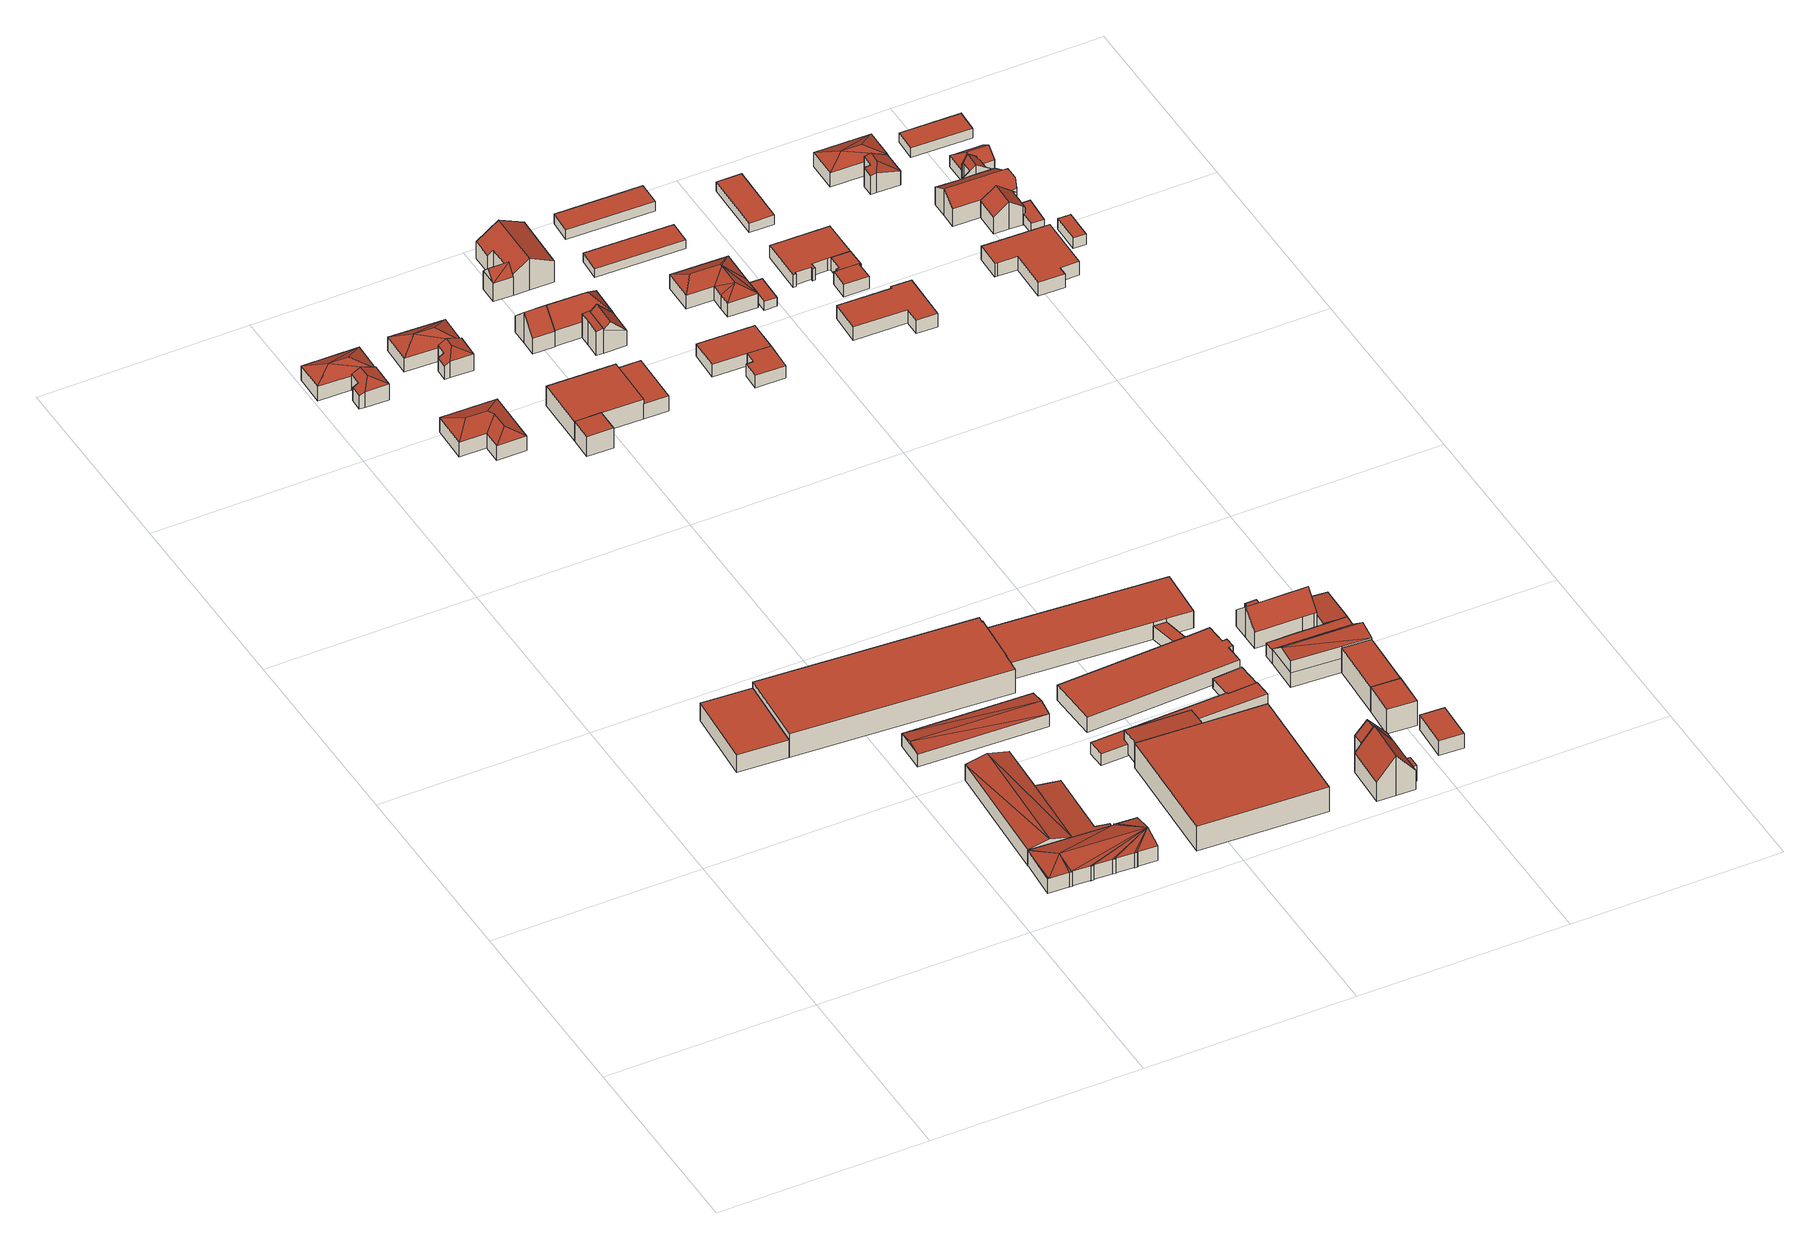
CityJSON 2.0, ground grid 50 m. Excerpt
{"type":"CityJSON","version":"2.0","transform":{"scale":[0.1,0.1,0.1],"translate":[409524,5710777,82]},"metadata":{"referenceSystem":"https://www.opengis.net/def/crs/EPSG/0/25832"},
"CityObjects":{
"building1":{"type":"Building","attributes":{"Gemeindeschluessel":"05978036","Geometrietyp2DReferenz":"3000","function":"31001_2000","roofType":"1000","measuredHeight":4.69},"geometry":[{"type":"MultiSurface","lod":"2","boundaries":[[[0,1,2,3]],[[1,4,5,2]],[[4,6,7,5]],[[6,0,3,7]],[[6,4,1,0]],[[3,2,5,7]]],"semantics":{"surfaces":[{"type":"WallSurface"},{"type":"RoofSurface"},{"type":"GroundSurface"}],"values":[0,0,0,0,1,2]}}]},
"building2":{"type":"Building","attributes":{"Gemeindeschluessel":"05978036","Geometrietyp2DReferenz":"3000","function":"31001_2000","roofType":"5000","measuredHeight":5.09},"geometry":[{"type":"MultiSurface","lod":"2","boundaries":[[[8,9,10,11]],[[9,12,13,10]],[[12,14,15,13]],[[14,16,17,15]],[[16,18,19,17]],[[18,20,21,19]],[[20,22,23,21]],[[22,24,25,23]],[[24,26,27,25]],[[26,28,29,27]],[[28,30,31,29]],[[30,32,33,31]],[[32,34,35,33]],[[34,36,37,35]],[[36,38,39,37]],[[38,40,41,39]],[[40,42,43,41]],[[42,44,45,43]],[[44,46,47,45]],[[46,48,49,47]],[[48,50,51,49]],[[50,52,53,51]],[[52,54,55,53]],[[54,56,57,55]],[[56,8,11,57]],[[56,58,59]],[[56,60,58]],[[60,56,54]],[[58,60,52]],[[61,22,20]],[[22,28,24]],[[61,28,22]],[[61,30,28]],[[30,36,32]],[[61,36,30]],[[61,38,36]],[[38,44,40]],[[61,44,38]],[[61,46,44]],[[58,46,61]],[[58,48,46]],[[52,48,58]],[[48,52,50]],[[24,28,26]],[[32,36,34]],[[40,44,42]],[[14,12,16]],[[16,61,18]],[[12,61,16]],[[9,61,12]],[[9,58,61]],[[58,9,8,59]],[[56,59,8]],[[52,60,54]],[[18,61,20]],[[11,10,13,15,17,19,21,23,25,27,29,31,33,35,37,39,41,43,45,47,49,51,53,55,57]]],"semantics":{"surfaces":[{"type":"WallSurface"},{"type":"RoofSurface"},{"type":"GroundSurface"}],"values":[0,0,0,0,0,0,0,0,0,0,0,0,0,0,0,0,0,0,0,0,0,0,0,0,0,1,1,1,1,1,1,1,1,1,1,1,1,1,1,1,1,1,1,1,1,1,1,1,1,1,1,1,0,0,0,2]}}]},
"building3":{"type":"Building","attributes":{"Gemeindeschluessel":"05978036","Geometrietyp2DReferenz":"3000","function":"31001_1000"},"children":["building3-1","building3-2"]},
"building3-1":{"type":"BuildingPart","attributes":{"roofType":"5000","measuredHeight":5.54},"parents":["building3"],"geometry":[{"type":"MultiSurface","lod":"2","boundaries":[[[62,63,64,65,66]],[[67,68,69,70,71]],[[68,72,73,69]],[[72,74,75,73]],[[74,76,77,75]],[[76,62,66,77]],[[72,68,78]],[[68,67,79,78]],[[79,63,62,76,74,72,78]],[[66,65,80,70,69,73,75,77]],[[81,64,63,79]],[[80,65,64,81]],[[67,71,81,79]],[[80,81,71,70]]],"semantics":{"surfaces":[{"type":"WallSurface"},{"type":"RoofSurface"},{"type":"GroundSurface"},{"type":"ClosureSurface"}],"values":[0,0,0,0,0,0,1,1,1,2,0,3,0,3]}}]},
"building3-2":{"type":"BuildingPart","attributes":{"roofType":"3200","measuredHeight":6.25},"parents":["building3"],"geometry":[{"type":"MultiSurface","lod":"2","boundaries":[[[82,83,84,85]],[[83,86,87,84]],[[86,71,70,87]],[[83,82,88]],[[71,86,89]],[[88,71,89]],[[71,88,82,64,81]],[[86,88,89]],[[88,86,83]],[[70,80,65,85,84,87]],[[85,65,64,82]],[[65,80,81,64]],[[80,70,71,81]]],"semantics":{"surfaces":[{"type":"WallSurface"},{"type":"RoofSurface"},{"type":"GroundSurface"},{"type":"ClosureSurface"}],"values":[0,0,0,1,1,1,1,1,1,2,0,3,3]}}]},
"building4":{"type":"Building","attributes":{"Gemeindeschluessel":"05978036","Geometrietyp2DReferenz":"3000","function":"31001_2000"},"children":["building4-1","building4-2"]},
"building4-1":{"type":"BuildingPart","attributes":{"roofType":"2100","measuredHeight":4.05},"parents":["building4"],"geometry":[{"type":"MultiSurface","lod":"2","boundaries":[[[90,91,92,93]],[[91,94,95,92]],[[94,96,97,95]],[[96,98,99,97]],[[98,100,101,99]],[[100,102,103,101]],[[104,90,93,105]],[[104,102,100,98,96,94,91,90]],[[93,92,95,97,99,101,103,105]],[[105,103,102,104]]],"semantics":{"surfaces":[{"type":"WallSurface"},{"type":"RoofSurface"},{"type":"GroundSurface"},{"type":"ClosureSurface"}],"values":[0,0,0,0,0,0,0,1,2,3]}}]},
"building4-2":{"type":"BuildingPart","attributes":{"roofType":"3100","measuredHeight":5.28},"parents":["building4"],"geometry":[{"type":"MultiSurface","lod":"2","boundaries":[[[106,107,108,109]],[[107,104,105,108]],[[110,111,103,102]],[[110,106,109,111]],[[106,112,113]],[[112,106,110]],[[113,102,104,107]],[[102,113,112]],[[102,112,110]],[[106,113,107]],[[109,108,105,103,111]],[[102,103,105,104]]],"semantics":{"surfaces":[{"type":"WallSurface"},{"type":"RoofSurface"},{"type":"GroundSurface"},{"type":"ClosureSurface"}],"values":[0,0,0,0,1,1,1,1,0,0,2,3]}}]},
"building5":{"type":"Building","attributes":{"Gemeindeschluessel":"05978036","Geometrietyp2DReferenz":"3000","function":"31001_2000","roofType":"1000","measuredHeight":6.33},"geometry":[{"type":"MultiSurface","lod":"2","boundaries":[[[114,115,5,7]],[[115,116,117,5]],[[116,118,119,117]],[[118,120,121,119]],[[120,122,123,121]],[[122,124,125,123]],[[124,126,127,125]],[[126,114,7,127]],[[126,124,122,120,118,116,115,114]],[[7,5,117,119,121,123,125,127]]],"semantics":{"surfaces":[{"type":"WallSurface"},{"type":"RoofSurface"},{"type":"GroundSurface"}],"values":[0,0,0,0,0,0,0,0,1,2]}}]},
"building6":{"type":"Building","attributes":{"Gemeindeschluessel":"05978036","Geometrietyp2DReferenz":"3000","function":"31001_1000","roofType":"5000","measuredHeight":5.66},"geometry":[{"type":"MultiSurface","lod":"2","boundaries":[[[128,129,130,131]],[[129,132,133,130]],[[132,134,135,133]],[[134,136,137,135]],[[136,138,139,137]],[[138,128,131,139]],[[140,138,136]],[[141,142,140,136,134]],[[143,141,134,132]],[[143,132,129]],[[142,141,143,129,128]],[[140,142,128,138]],[[131,130,133,135,137,139]]],"semantics":{"surfaces":[{"type":"WallSurface"},{"type":"RoofSurface"},{"type":"GroundSurface"}],"values":[0,0,0,0,0,0,1,1,1,1,1,1,2]}}]},
"building7":{"type":"Building","attributes":{"Gemeindeschluessel":"05978036","Geometrietyp2DReferenz":"3000","function":"31001_2000","roofType":"3100","measuredHeight":3.92},"geometry":[{"type":"MultiSurface","lod":"2","boundaries":[[[144,145,146,147]],[[145,148,149,146]],[[148,150,151,149]],[[150,144,147,151]],[[148,145,152]],[[144,150,153]],[[152,144,153]],[[144,152,145]],[[148,153,150]],[[153,148,152]],[[147,146,149,151]]],"semantics":{"surfaces":[{"type":"WallSurface"},{"type":"RoofSurface"},{"type":"GroundSurface"}],"values":[0,0,0,0,0,0,1,1,1,1,2]}}]},
"building8":{"type":"Building","attributes":{"Gemeindeschluessel":"05978036","Geometrietyp2DReferenz":"3000","function":"31001_1000"},"children":["building8-1","building8-2"]},
"building8-1":{"type":"BuildingPart","attributes":{"roofType":"5000","measuredHeight":5.48},"parents":["building8"],"geometry":[{"type":"MultiSurface","lod":"2","boundaries":[[[154,155,156,157,158]],[[159,160,161,162,163]],[[160,164,165,161]],[[164,166,167,165]],[[166,168,169,167]],[[168,154,158,169]],[[164,160,170]],[[160,159,171,170]],[[171,155,154,168,166,164,170]],[[158,157,172,162,161,165,167,169]],[[173,156,155,171]],[[172,157,156,173]],[[159,163,173,171]],[[172,173,163,162]]],"semantics":{"surfaces":[{"type":"WallSurface"},{"type":"RoofSurface"},{"type":"GroundSurface"},{"type":"ClosureSurface"}],"values":[0,0,0,0,0,0,1,1,1,2,0,3,0,3]}}]},
"building8-2":{"type":"BuildingPart","attributes":{"roofType":"3200","measuredHeight":5.93},"parents":["building8"],"geometry":[{"type":"MultiSurface","lod":"2","boundaries":[[[156,174,175,157]],[[174,176,177,175]],[[176,178,179,177]],[[178,163,162,179]],[[176,174,180]],[[163,178,181]],[[180,163,181]],[[163,180,174,156,173]],[[178,180,181]],[[180,178,176]],[[157,175,177,179,162,172]],[[157,172,173,156]],[[172,162,163,173]]],"semantics":{"surfaces":[{"type":"WallSurface"},{"type":"RoofSurface"},{"type":"GroundSurface"},{"type":"ClosureSurface"}],"values":[0,0,0,0,1,1,1,1,1,1,2,3,3]}}]},
"building9":{"type":"Building","attributes":{"Gemeindeschluessel":"05978036","Geometrietyp2DReferenz":"3000","function":"31001_1000"},"children":["building9-1","building9-2","building9-3"]},
"building9-1":{"type":"BuildingPart","attributes":{"roofType":"1000","measuredHeight":5.24},"parents":["building9"],"geometry":[{"type":"MultiSurface","lod":"2","boundaries":[[[182,183,184,185]],[[183,186,187,188,184]],[[189,182,185,190,191]],[[189,186,183,182]],[[185,184,188,190]],[[191,187,186,189]],[[191,190,188,187]]],"semantics":{"surfaces":[{"type":"WallSurface"},{"type":"RoofSurface"},{"type":"GroundSurface"},{"type":"ClosureSurface"}],"values":[0,0,0,1,2,0,3]}}]},
"building9-2":{"type":"BuildingPart","attributes":{"roofType":"1000","measuredHeight":4.02},"parents":["building9"],"geometry":[{"type":"MultiSurface","lod":"2","boundaries":[[[192,193,194,195]],[[196,197,198,199]],[[197,192,195,198]],[[197,196,193,192]],[[195,194,199,198]],[[199,194,193,196]]],"semantics":{"surfaces":[{"type":"WallSurface"},{"type":"RoofSurface"},{"type":"GroundSurface"},{"type":"ClosureSurface"}],"values":[0,0,0,1,2,3]}}]},
"building9-3":{"type":"BuildingPart","attributes":{"roofType":"1000","measuredHeight":5.2},"parents":["building9"],"geometry":[{"type":"MultiSurface","lod":"2","boundaries":[[[187,200,201,188]],[[200,202,196,199,201]],[[203,191,190,194,193]],[[191,203,202,200,187]],[[188,201,199,194,190]],[[193,196,202,203]],[[193,194,199,196]],[[188,190,191,187]]],"semantics":{"surfaces":[{"type":"WallSurface"},{"type":"RoofSurface"},{"type":"GroundSurface"},{"type":"ClosureSurface"}],"values":[0,0,0,1,2,0,3,3]}}]},
"building10":{"type":"Building","attributes":{"Gemeindeschluessel":"05978036","Geometrietyp2DReferenz":"3000","function":"51009_1610","roofType":"2100","measuredHeight":5.67},"geometry":[{"type":"MultiSurface","lod":"2","boundaries":[[[204,205,206,207]],[[205,208,209,206]],[[208,210,211,209]],[[210,204,207,211]],[[210,208,205,204]],[[207,206,209,211]]],"semantics":{"surfaces":[{"type":"WallSurface"},{"type":"RoofSurface"},{"type":"GroundSurface"}],"values":[0,0,0,0,1,2]}}]},
"building11":{"type":"Building","attributes":{"Gemeindeschluessel":"05978036","Geometrietyp2DReferenz":"3000","function":"31001_2000","roofType":"1000","measuredHeight":6.57},"geometry":[{"type":"MultiSurface","lod":"2","boundaries":[[[212,213,214,215]],[[213,216,217,214]],[[216,218,219,217]],[[218,220,221,219]],[[220,222,223,221]],[[222,212,215,223]],[[222,220,218,216,213,212]],[[215,214,217,219,221,223]]],"semantics":{"surfaces":[{"type":"WallSurface"},{"type":"RoofSurface"},{"type":"GroundSurface"}],"values":[0,0,0,0,0,0,1,2]}}]},
"building12":{"type":"Building","attributes":{"Gemeindeschluessel":"05978036","Geometrietyp2DReferenz":"3000","function":"31001_1000","roofType":"3100","measuredHeight":8.25},"geometry":[{"type":"MultiSurface","lod":"2","boundaries":[[[224,225,226,227]],[[225,228,229,226]],[[228,230,231,229]],[[230,232,233,231]],[[232,234,235,233]],[[234,236,237,235]],[[236,238,239,237]],[[238,224,227,239]],[[234,232,230,228,225]],[[225,224,238,236,234]],[[227,226,229,231,233,235,237,239]]],"semantics":{"surfaces":[{"type":"WallSurface"},{"type":"RoofSurface"},{"type":"GroundSurface"}],"values":[0,0,0,0,0,0,0,0,1,1,2]}}]},
"building13":{"type":"Building","attributes":{"Gemeindeschluessel":"05978036","Geometrietyp2DReferenz":"3000","function":"31001_2000","roofType":"1000","measuredHeight":3.05},"geometry":[{"type":"MultiSurface","lod":"2","boundaries":[[[240,241,242,243]],[[241,244,245,242]],[[244,246,247,245]],[[246,248,249,247]],[[248,250,251,249]],[[250,240,243,251]],[[250,248,246,244,241,240]],[[243,242,245,247,249,251]]],"semantics":{"surfaces":[{"type":"WallSurface"},{"type":"RoofSurface"},{"type":"GroundSurface"}],"values":[0,0,0,0,0,0,1,2]}}]},
"building14":{"type":"Building","attributes":{"Gemeindeschluessel":"05978036","Geometrietyp2DReferenz":"3000","function":"31001_2000","roofType":"1000","measuredHeight":3.98},"geometry":[{"type":"MultiSurface","lod":"2","boundaries":[[[252,253,254,255]],[[253,256,257,254]],[[256,258,259,257]],[[258,260,261,259]],[[260,262,263,261]],[[262,264,265,263]],[[264,266,267,265]],[[266,268,269,267]],[[268,270,271,269]],[[270,252,255,271]],[[270,268,266,264,262,260,258,256,253,252]],[[255,254,257,259,261,263,265,267,269,271]]],"semantics":{"surfaces":[{"type":"WallSurface"},{"type":"RoofSurface"},{"type":"GroundSurface"}],"values":[0,0,0,0,0,0,0,0,0,0,1,2]}}]},
"building15":{"type":"Building","attributes":{"Gemeindeschluessel":"05978036","Geometrietyp2DReferenz":"3000","function":"31001_1000"},"children":["building15-1","building15-2","building15-3"]},
"building15-1":{"type":"BuildingPart","attributes":{"roofType":"2100","measuredHeight":6.62},"parents":["building15"],"geometry":[{"type":"MultiSurface","lod":"2","boundaries":[[[272,273,274,275,276]],[[273,277,278,274]],[[277,279,280,281,278]],[[279,277,273,272,282]],[[283,275,274,278,281]],[[276,284,282,272]],[[276,275,283,285,284]],[[285,280,279,282,284]],[[283,281,280,285]]],"semantics":{"surfaces":[{"type":"WallSurface"},{"type":"RoofSurface"},{"type":"GroundSurface"},{"type":"ClosureSurface"}],"values":[0,0,0,1,2,0,3,0,3]}}]},
"building15-2":{"type":"BuildingPart","attributes":{"roofType":"5000","measuredHeight":8.08},"parents":["building15"],"geometry":[{"type":"MultiSurface","lod":"2","boundaries":[[[286,287,288,289]],[[287,290,291,292,288]],[[280,293,294,281]],[[293,286,289,294]],[[295,290,287]],[[225,295,287,286]],[[295,225,293,280,285,296,290]],[[293,225,286]],[[289,288,292,283,281,294]],[[296,291,290]],[[281,283,285,280]],[[283,292,291,296,285]]],"semantics":{"surfaces":[{"type":"WallSurface"},{"type":"RoofSurface"},{"type":"GroundSurface"},{"type":"ClosureSurface"}],"values":[0,0,0,0,1,1,1,0,2,0,3,3]}}]},
"building15-3":{"type":"BuildingPart","attributes":{"roofType":"3100","measuredHeight":7.76},"parents":["building15"],"geometry":[{"type":"MultiSurface","lod":"2","boundaries":[[[291,297,298,292]],[[297,276,275,298]],[[291,296,284,299]],[[276,297,300]],[[284,276,300,299]],[[297,291,299,300]],[[275,283,292,298]],[[283,275,276,284,285]],[[296,285,284]],[[283,285,296,291,292]]],"semantics":{"surfaces":[{"type":"WallSurface"},{"type":"RoofSurface"},{"type":"GroundSurface"},{"type":"ClosureSurface"}],"values":[0,0,0,0,1,1,2,3,0,3]}}]},
"building16":{"type":"Building","attributes":{"Gemeindeschluessel":"05978036","Geometrietyp2DReferenz":"3000","function":"31001_2000"},"children":["building16-1","building16-2"]},
"building16-1":{"type":"BuildingPart","attributes":{"roofType":"1000","measuredHeight":3.54},"parents":["building16"],"geometry":[{"type":"MultiSurface","lod":"2","boundaries":[[[301,302,303,304]],[[305,306,307,308]],[[306,301,304,307]],[[306,305,302,301]],[[304,303,308,307]],[[308,303,302,305]]],"semantics":{"surfaces":[{"type":"WallSurface"},{"type":"RoofSurface"},{"type":"GroundSurface"},{"type":"ClosureSurface"}],"values":[0,0,0,1,2,3]}}]},
"building16-2":{"type":"BuildingPart","attributes":{"roofType":"1000","measuredHeight":4.59},"parents":["building16"],"geometry":[{"type":"MultiSurface","lod":"2","boundaries":[[[309,310,311,312]],[[310,313,314,311]],[[313,315,316,314]],[[315,317,305,308,316]],[[318,309,312,303,302]],[[318,317,315,313,310,309]],[[312,311,314,316,308,303]],[[302,305,317,318]],[[302,303,308,305]]],"semantics":{"surfaces":[{"type":"WallSurface"},{"type":"RoofSurface"},{"type":"GroundSurface"},{"type":"ClosureSurface"}],"values":[0,0,0,0,0,1,2,0,3]}}]},
"building17":{"type":"Building","attributes":{"Gemeindeschluessel":"05978036","Geometrietyp2DReferenz":"3000","function":"31001_1000"},"children":["building17-1","building17-2"]},
"building17-1":{"type":"BuildingPart","attributes":{"roofType":"3100","measuredHeight":7.31},"parents":["building17"],"geometry":[{"type":"MultiSurface","lod":"2","boundaries":[[[319,320,321,322]],[[320,323,324,321]],[[323,325,326,324]],[[323,320,327]],[[320,328,327]],[[328,320,319,329]],[[325,327,328,330]],[[327,325,323]],[[322,321,324,326]],[[322,326,325,319]],[[330,328,329]],[[325,330,329,319]]],"semantics":{"surfaces":[{"type":"WallSurface"},{"type":"RoofSurface"},{"type":"GroundSurface"},{"type":"ClosureSurface"}],"values":[0,0,0,0,1,1,1,1,2,3,0,3]}}]},
"building17-2":{"type":"BuildingPart","attributes":{"roofType":"3100","measuredHeight":8.35},"parents":["building17"],"geometry":[{"type":"MultiSurface","lod":"2","boundaries":[[[331,332,333,334]],[[332,335,336,333]],[[335,337,338,336]],[[337,339,340,338]],[[339,341,342,340]],[[341,343,344,342]],[[343,345,319,322,344]],[[346,331,334,326,325]],[[343,341,339,337]],[[337,335,332,331,346,330,329,345,343]],[[334,333,336,338,340,342,344,322,326]],[[346,325,330]],[[329,319,345]],[[325,326,322,319]],[[325,319,329,330]]],"semantics":{"surfaces":[{"type":"WallSurface"},{"type":"RoofSurface"},{"type":"GroundSurface"},{"type":"ClosureSurface"}],"values":[0,0,0,0,0,0,0,0,1,1,2,0,0,3,3]}}]},
"building18":{"type":"Building","attributes":{"Gemeindeschluessel":"05978036","Geometrietyp2DReferenz":"3000","function":"31001_2000","roofType":"1000","measuredHeight":2.58},"geometry":[{"type":"MultiSurface","lod":"2","boundaries":[[[347,348,349,350]],[[348,351,352,349]],[[351,353,354,352]],[[353,355,356,354]],[[355,347,350,356]],[[355,353,351,348,347]],[[350,349,352,354,356]]],"semantics":{"surfaces":[{"type":"WallSurface"},{"type":"RoofSurface"},{"type":"GroundSurface"}],"values":[0,0,0,0,0,1,2]}}]},
"building19":{"type":"Building","attributes":{"Gemeindeschluessel":"05978036","Geometrietyp2DReferenz":"3000","function":"31001_1100"},"children":["building19-1","building19-2"]},
"building19-1":{"type":"BuildingPart","attributes":{"roofType":"3100","measuredHeight":10.6},"parents":["building19"],"geometry":[{"type":"MultiSurface","lod":"2","boundaries":[[[357,358,359]],[[357,360,361,358]],[[360,362,363,361]],[[362,364,365,363]],[[364,366,367,365]],[[366,368,369,367]],[[368,370,371,369]],[[370,372,373,371]],[[372,374,375,373]],[[374,376,375]],[[370,368,366,364,362]],[[362,360,357,374,372,370]],[[358,361,363,365,367,369,371,373,375]],[[357,359,376,374]],[[359,358,375,376]]],"semantics":{"surfaces":[{"type":"WallSurface"},{"type":"RoofSurface"},{"type":"GroundSurface"},{"type":"ClosureSurface"}],"values":[0,0,0,0,0,0,0,0,0,0,1,1,2,0,3]}}]},
"building19-2":{"type":"BuildingPart","attributes":{"roofType":"1000","measuredHeight":4.17},"parents":["building19"],"geometry":[{"type":"MultiSurface","lod":"2","boundaries":[[[376,377,378,375]],[[377,379,380,378]],[[379,359,358,380]],[[379,377,376,359]],[[375,378,380,358]],[[375,358,359,376]]],"semantics":{"surfaces":[{"type":"WallSurface"},{"type":"RoofSurface"},{"type":"GroundSurface"},{"type":"ClosureSurface"}],"values":[0,0,0,1,2,3]}}]},
"building20":{"type":"Building","attributes":{"Gemeindeschluessel":"05978036","Geometrietyp2DReferenz":"3000","function":"31001_1000"},"children":["building20-1","building20-2"]},
"building20-1":{"type":"BuildingPart","attributes":{"roofType":"1000","measuredHeight":3.22},"parents":["building20"],"geometry":[{"type":"MultiSurface","lod":"2","boundaries":[[[381,382,383,384]],[[382,385,386,383]],[[385,387,388,386]],[[387,389,390,388]],[[391,381,384,392]],[[391,389,387,385,382,381]],[[384,383,386,388,390,392]],[[392,390,389,391]]],"semantics":{"surfaces":[{"type":"WallSurface"},{"type":"RoofSurface"},{"type":"GroundSurface"},{"type":"ClosureSurface"}],"values":[0,0,0,0,0,1,2,3]}}]},
"building20-2":{"type":"BuildingPart","attributes":{"roofType":"1000","measuredHeight":3.24},"parents":["building20"],"geometry":[{"type":"MultiSurface","lod":"2","boundaries":[[[393,391,392,394]],[[395,396,390,389]],[[395,397,398,396]],[[397,393,394,398]],[[397,395,389,391,393]],[[394,392,390,396,398]],[[389,390,392,391]]],"semantics":{"surfaces":[{"type":"WallSurface"},{"type":"RoofSurface"},{"type":"GroundSurface"},{"type":"ClosureSurface"}],"values":[0,0,0,0,1,2,3]}}]},
"building21":{"type":"Building","attributes":{"Gemeindeschluessel":"05978036","Geometrietyp2DReferenz":"3000","function":"31001_1100","roofType":"3100","measuredHeight":10.49},"geometry":[{"type":"MultiSurface","lod":"2","boundaries":[[[399,400,401,402]],[[400,403,404,401]],[[403,372,405,404]],[[372,399,402,405]],[[403,400,406]],[[399,372,407]],[[400,399,407,406]],[[372,403,406,407]],[[402,401,404,405]]],"semantics":{"surfaces":[{"type":"WallSurface"},{"type":"RoofSurface"},{"type":"GroundSurface"}],"values":[0,0,0,0,0,0,1,1,2]}}]},
"building22":{"type":"Building","attributes":{"Gemeindeschluessel":"05978036","Geometrietyp2DReferenz":"3000","function":"31001_2460","roofType":"1000","measuredHeight":2.37},"geometry":[{"type":"MultiSurface","lod":"2","boundaries":[[[408,409,410,411]],[[409,412,413,410]],[[412,414,415,413]],[[414,408,411,415]],[[414,412,409,408]],[[411,410,413,415]]],"semantics":{"surfaces":[{"type":"WallSurface"},{"type":"RoofSurface"},{"type":"GroundSurface"}],"values":[0,0,0,0,1,2]}}]},
"building23":{"type":"Building","attributes":{"Gemeindeschluessel":"05978036","Geometrietyp2DReferenz":"3000","function":"31001_1000","roofType":"5000","measuredHeight":5.55},"geometry":[{"type":"MultiSurface","lod":"2","boundaries":[[[416,417,418,419]],[[417,420,421,418]],[[420,422,423,421]],[[422,424,425,423]],[[424,426,427,425]],[[426,428,429,427]],[[428,430,431,429]],[[430,416,419,431]],[[432,430,428]],[[426,433,428]],[[424,433,426]],[[433,424,434]],[[428,433,432]],[[435,434,424,422]],[[435,422,420]],[[433,434,435,420,417]],[[417,432,433]],[[416,432,417]],[[432,416,430]],[[419,418,421,423,425,427,429,431]]],"semantics":{"surfaces":[{"type":"WallSurface"},{"type":"RoofSurface"},{"type":"GroundSurface"}],"values":[0,0,0,0,0,0,0,0,1,1,1,1,1,1,1,1,1,1,1,2]}}]},
"building24":{"type":"Building","attributes":{"Gemeindeschluessel":"05978036","Geometrietyp2DReferenz":"3000","function":"31001_1100","roofType":"1000","measuredHeight":6.59},"geometry":[{"type":"MultiSurface","lod":"2","boundaries":[[[436,437,438,439]],[[437,440,441,438]],[[440,442,443,441]],[[442,436,439,443]],[[442,440,437,436]],[[439,438,441,443]]],"semantics":{"surfaces":[{"type":"WallSurface"},{"type":"RoofSurface"},{"type":"GroundSurface"}],"values":[0,0,0,0,1,2]}}]},
"building25":{"type":"Building","attributes":{"Gemeindeschluessel":"05978036","Geometrietyp2DReferenz":"3000","function":"31001_2460"},"children":["building25-1","building25-2"]},
"building25-1":{"type":"BuildingPart","attributes":{"roofType":"1000","measuredHeight":6.52},"parents":["building25"],"geometry":[{"type":"MultiSurface","lod":"2","boundaries":[[[444,445,438,446,447]],[[445,448,439,438]],[[448,449,450,451,439]],[[449,448,445,444]],[[446,438,439,451]],[[447,446,451,450]],[[447,450,449,444]]],"semantics":{"surfaces":[{"type":"WallSurface"},{"type":"RoofSurface"},{"type":"GroundSurface"},{"type":"ClosureSurface"}],"values":[0,0,0,1,2,3,3]}}]},
"building25-2":{"type":"BuildingPart","attributes":{"roofType":"3100","measuredHeight":7.68},"parents":["building25"],"geometry":[{"type":"MultiSurface","lod":"2","boundaries":[[[452,447,446,453]],[[450,454,455,451]],[[454,456,457,455]],[[456,452,453,457]],[[458,459,452]],[[458,460,459]],[[461,459,460]],[[460,462,463,461]],[[450,449,463,462,454]],[[454,462,460,458,456]],[[452,459,461,444,447]],[[456,458,452]],[[453,446,451,455,457]],[[451,446,447,450]],[[449,444,461,463]],[[447,444,449,450]]],"semantics":{"surfaces":[{"type":"WallSurface"},{"type":"RoofSurface"},{"type":"GroundSurface"},{"type":"ClosureSurface"}],"values":[0,0,0,0,1,1,1,1,0,0,0,0,2,3,0,3]}}]},
"building26":{"type":"Building","attributes":{"Gemeindeschluessel":"05978036","Geometrietyp2DReferenz":"3000","function":"31001_2460","roofType":"1000","measuredHeight":2.62},"geometry":[{"type":"MultiSurface","lod":"2","boundaries":[[[464,465,466,467]],[[465,468,469,466]],[[468,470,471,469]],[[470,464,467,471]],[[470,468,465,464]],[[467,466,469,471]]],"semantics":{"surfaces":[{"type":"WallSurface"},{"type":"RoofSurface"},{"type":"GroundSurface"}],"values":[0,0,0,0,1,2]}}]},
"building27":{"type":"Building","attributes":{"Gemeindeschluessel":"05978036","Geometrietyp2DReferenz":"3000","function":"51009_1610","roofType":"1000","measuredHeight":3.51},"geometry":[{"type":"MultiSurface","lod":"2","boundaries":[[[472,473,474,475]],[[473,476,477,474]],[[476,478,479,477]],[[478,472,475,479]],[[478,476,473,472]],[[475,474,477,479]]],"semantics":{"surfaces":[{"type":"WallSurface"},{"type":"RoofSurface"},{"type":"GroundSurface"}],"values":[0,0,0,0,1,2]}}]},
"building28":{"type":"Building","attributes":{"Gemeindeschluessel":"05978036","Geometrietyp2DReferenz":"3000","function":"31001_2500","roofType":"1000","measuredHeight":3.85},"geometry":[{"type":"MultiSurface","lod":"2","boundaries":[[[480,481,482,483]],[[481,484,485,482]],[[484,486,487,485]],[[486,480,483,487]],[[486,484,481,480]],[[483,482,485,487]]],"semantics":{"surfaces":[{"type":"WallSurface"},{"type":"RoofSurface"},{"type":"GroundSurface"}],"values":[0,0,0,0,1,2]}}]},
"building29":{"type":"Building","attributes":{"Gemeindeschluessel":"05978036","Geometrietyp2DReferenz":"3000","function":"31001_2460","roofType":"1000","measuredHeight":3.42},"geometry":[{"type":"MultiSurface","lod":"2","boundaries":[[[488,489,490,457]],[[489,491,492,490]],[[491,493,494,492]],[[493,495,496,494]],[[495,497,453,496]],[[497,488,457,453]],[[497,495,493,491,489,488]],[[457,490,492,494,496,453]]],"semantics":{"surfaces":[{"type":"WallSurface"},{"type":"RoofSurface"},{"type":"GroundSurface"}],"values":[0,0,0,0,0,0,1,2]}}]},
"building30":{"type":"Building","attributes":{"Gemeindeschluessel":"05978036","Geometrietyp2DReferenz":"3000","function":"31001_2460","roofType":"1000","measuredHeight":2.35},"geometry":[{"type":"MultiSurface","lod":"2","boundaries":[[[498,499,500,501]],[[499,502,503,500]],[[502,504,505,503]],[[504,498,501,505]],[[504,502,499,498]],[[501,500,503,505]]],"semantics":{"surfaces":[{"type":"WallSurface"},{"type":"RoofSurface"},{"type":"GroundSurface"}],"values":[0,0,0,0,1,2]}}]},
"building31":{"type":"Building","attributes":{"Gemeindeschluessel":"05978036","Geometrietyp2DReferenz":"3000","function":"31001_1100"},"children":["building31-1","building31-2"]},
"building31-1":{"type":"BuildingPart","attributes":{"roofType":"3100","measuredHeight":8.21},"parents":["building31"],"geometry":[{"type":"MultiSurface","lod":"2","boundaries":[[[506,507,508,509]],[[507,510,511,508]],[[510,512,513,514,511]],[[515,516,517]],[[515,518,519,516]],[[518,520,521,519]],[[520,522,523,521]],[[522,524,525,523]],[[524,526,527,525]],[[526,528,529,527]],[[528,506,509,529]],[[524,522,520,518,515,530]],[[530,512,510,507,506,528,526,524]],[[509,508,511,514,531,516,519,521,523,525,527,529]],[[532,513,512,530]],[[531,514,513,532]],[[515,517,532,530]],[[531,532,517,516]]],"semantics":{"surfaces":[{"type":"WallSurface"},{"type":"RoofSurface"},{"type":"GroundSurface"},{"type":"ClosureSurface"}],"values":[0,0,0,0,0,0,0,0,0,0,0,1,1,2,0,3,0,3]}}]},
"building31-2":{"type":"BuildingPart","attributes":{"roofType":"2100","measuredHeight":3.6},"parents":["building31"],"geometry":[{"type":"MultiSurface","lod":"2","boundaries":[[[533,534,535,536]],[[534,537,538,535]],[[537,517,516,538]],[[513,539,511,514]],[[539,540,541,511]],[[540,542,543,541]],[[542,544,545,543]],[[544,546,547,545]],[[546,548,549,547]],[[548,533,536,549]],[[548,546,544,542,540,539,513,532,517,537,534,533]],[[536,535,538,516,531,514,511,541,543,545,547,549]],[[514,531,532,513]],[[531,516,517,532]]],"semantics":{"surfaces":[{"type":"WallSurface"},{"type":"RoofSurface"},{"type":"GroundSurface"},{"type":"ClosureSurface"}],"values":[0,0,0,0,0,0,0,0,0,0,1,2,3,3]}}]},
"building32":{"type":"Building","attributes":{"Gemeindeschluessel":"05978036","Geometrietyp2DReferenz":"3000","function":"31001_1000","roofType":"1000","measuredHeight":3.67},"geometry":[{"type":"MultiSurface","lod":"2","boundaries":[[[550,551,552,553]],[[551,554,555,552]],[[554,556,557,555]],[[556,558,559,557]],[[558,560,561,559]],[[560,562,563,561]],[[562,564,565,563]],[[564,550,553,565]],[[564,562,560,558,556,554,551,550]],[[553,552,555,557,559,561,563,565]]],"semantics":{"surfaces":[{"type":"WallSurface"},{"type":"RoofSurface"},{"type":"GroundSurface"}],"values":[0,0,0,0,0,0,0,0,1,2]}}]},
"building33":{"type":"Building","attributes":{"Gemeindeschluessel":"05978036","Geometrietyp2DReferenz":"3000","function":"31001_1000"},"children":["building33-1","building33-2","building33-3"]},
"building33-1":{"type":"BuildingPart","attributes":{"roofType":"1000","measuredHeight":3.32},"parents":["building33"],"geometry":[{"type":"MultiSurface","lod":"2","boundaries":[[[566,567,568,569]],[[567,570,571,568]],[[570,572,573,571]],[[566,569,574,575]],[[575,576,572,570,567,566]],[[569,568,571,573,577,574]],[[576,577,573,572]],[[575,574,577,576]]],"semantics":{"surfaces":[{"type":"WallSurface"},{"type":"RoofSurface"},{"type":"GroundSurface"},{"type":"ClosureSurface"}],"values":[0,0,0,0,1,2,3,3]}}]},
"building33-2":{"type":"BuildingPart","attributes":{"roofType":"1000","measuredHeight":3.25},"parents":["building33"],"geometry":[{"type":"MultiSurface","lod":"2","boundaries":[[[578,579,580,581]],[[579,582,583,580]],[[582,584,585,583]],[[584,586,587,585]],[[586,588,589,587]],[[588,590,591,589]],[[590,592,593,591]],[[592,594,595,593]],[[594,596,597,595]],[[596,598,599,597]],[[598,600,601,599]],[[598,596,594,592,590,588,586,584,582,579,578,600]],[[601,581,580,583,585,587,589,591,593,595,597,599]],[[600,578,581,601]]],"semantics":{"surfaces":[{"type":"WallSurface"},{"type":"RoofSurface"},{"type":"GroundSurface"},{"type":"ClosureSurface"}],"values":[0,0,0,0,0,0,0,0,0,0,0,1,2,3]}}]},
"building33-3":{"type":"BuildingPart","attributes":{"roofType":"1000","measuredHeight":3.25},"parents":["building33"],"geometry":[{"type":"MultiSurface","lod":"2","boundaries":[[[572,602,603,573]],[[602,604,605,603]],[[604,578,581,605]],[[600,606,607,601]],[[606,575,574,607]],[[606,600,578,604,602,572,576,575]],[[574,577,573,603,605,581,601,607]],[[577,574,575,576]],[[573,577,576,572]],[[578,600,601,581]]],"semantics":{"surfaces":[{"type":"WallSurface"},{"type":"RoofSurface"},{"type":"GroundSurface"},{"type":"ClosureSurface"}],"values":[0,0,0,0,0,1,2,3,3,3]}}]},
"building34":{"type":"Building","attributes":{"Gemeindeschluessel":"05978036","Geometrietyp2DReferenz":"3000","function":"31001_2460","roofType":"1000","measuredHeight":2.53},"geometry":[{"type":"MultiSurface","lod":"2","boundaries":[[[608,609,610,611]],[[609,612,613,610]],[[612,614,615,613]],[[614,608,611,615]],[[614,612,609,608]],[[611,610,613,615]]],"semantics":{"surfaces":[{"type":"WallSurface"},{"type":"RoofSurface"},{"type":"GroundSurface"}],"values":[0,0,0,0,1,2]}}]},
"building35":{"type":"Building","attributes":{"Gemeindeschluessel":"05978036","Geometrietyp2DReferenz":"3000","function":"31001_1000"},"children":["building35-1","building35-2"]},
"building35-1":{"type":"BuildingPart","attributes":{"roofType":"5000","measuredHeight":5.59},"parents":["building35"],"geometry":[{"type":"MultiSurface","lod":"2","boundaries":[[[616,617,618,619,620]],[[621,622,623,624]],[[622,625,626,623]],[[625,627,628,626]],[[627,629,630,628]],[[629,616,620,630]],[[625,622,631]],[[622,621,632,633,631]],[[633,617,616,629,627,625,631]],[[620,619,634,624,623,626,628,630]],[[635,618,617,633]],[[634,619,618,635]],[[632,635,633]],[[634,635,632,621,624]]],"semantics":{"surfaces":[{"type":"WallSurface"},{"type":"RoofSurface"},{"type":"GroundSurface"},{"type":"ClosureSurface"}],"values":[0,0,0,0,0,0,1,1,1,2,0,3,0,3]}}]},
"building35-2":{"type":"BuildingPart","attributes":{"roofType":"3200","measuredHeight":5.99},"parents":["building35"],"geometry":[{"type":"MultiSurface","lod":"2","boundaries":[[[618,636,637,619]],[[636,638,639,637]],[[638,640,641,639]],[[640,642,621,624,641]],[[638,636,643]],[[642,640,644]],[[643,642,644]],[[642,643,636,618,635,632]],[[640,643,644]],[[643,640,638]],[[619,637,639,641,624,634]],[[632,621,642]],[[619,634,635,618]],[[634,624,621,632,635]]],"semantics":{"surfaces":[{"type":"WallSurface"},{"type":"RoofSurface"},{"type":"GroundSurface"},{"type":"ClosureSurface"}],"values":[0,0,0,0,1,1,1,1,1,1,2,0,3,3]}}]},
"building36":{"type":"Building","attributes":{"Gemeindeschluessel":"05978036","Geometrietyp2DReferenz":"3000","function":"31001_1000","roofType":"1000","measuredHeight":3.65},"geometry":[{"type":"MultiSurface","lod":"2","boundaries":[[[645,646,647,648]],[[646,649,650,647]],[[649,651,652,650]],[[651,653,654,652]],[[653,655,656,654]],[[655,657,658,656]],[[657,659,660,658]],[[659,661,662,660]],[[661,645,648,662]],[[661,659,657,655,653,651,649,646,645]],[[648,647,650,652,654,656,658,660,662]]],"semantics":{"surfaces":[{"type":"WallSurface"},{"type":"RoofSurface"},{"type":"GroundSurface"}],"values":[0,0,0,0,0,0,0,0,0,1,2]}}]},
"building37":{"type":"Building","attributes":{"Gemeindeschluessel":"05978036","Geometrietyp2DReferenz":"3000","function":"31001_1000"},"children":["building37-1","building37-2","building37-3"]},
"building37-1":{"type":"BuildingPart","attributes":{"roofType":"3100","measuredHeight":7.22},"parents":["building37"],"geometry":[{"type":"MultiSurface","lod":"2","boundaries":[[[663,664,665,666]],[[664,667,668,665]],[[667,669,670,668]],[[669,671,672,670]],[[671,673,674,672]],[[673,675,676,674]],[[677,678,679,680]],[[678,663,666,679]],[[681,682,675,673,671]],[[671,669,667,664,663,678,677,683,681]],[[666,665,668,670,672,674,676,684,680,679]],[[685,682,681]],[[684,676,675,682,685]],[[683,685,681]],[[677,680,684,685,683]]],"semantics":{"surfaces":[{"type":"WallSurface"},{"type":"RoofSurface"},{"type":"GroundSurface"},{"type":"ClosureSurface"}],"values":[0,0,0,0,0,0,0,0,1,1,2,0,3,0,3]}}]},
"building37-2":{"type":"BuildingPart","attributes":{"roofType":"3100","measuredHeight":7.14},"parents":["building37"],"geometry":[{"type":"MultiSurface","lod":"2","boundaries":[[[686,687,688,676,675]],[[687,689,690,688]],[[689,691,692,690]],[[691,693,694,695,692]],[[696,697,698,699,700]],[[697,701,702,698]],[[701,703,702]],[[703,704,705,702]],[[704,706,677,680,705]],[[703,701,697,696,707,708,709,693,691,689]],[[689,687,686,682,685,683,706,704,703]],[[676,688,690,692,695,710,699,698,702,705,680,684]],[[694,693,709]],[[700,707,696]],[[699,710,708,707,700]],[[710,695,694,709,708]],[[686,675,682]],[[683,677,706]],[[682,675,676,684,685]],[[685,684,680,677,683]]],"semantics":{"surfaces":[{"type":"WallSurface"},{"type":"RoofSurface"},{"type":"GroundSurface"},{"type":"ClosureSurface"}],"values":[0,0,0,0,0,0,0,0,0,1,1,2,0,0,3,3,0,0,3,3]}}]},
"building37-3":{"type":"BuildingPart","attributes":{"roofType":"5000","measuredHeight":7.04},"parents":["building37"],"geometry":[{"type":"MultiSurface","lod":"2","boundaries":[[[711,712,713,714]],[[712,715,716,713]],[[715,717,718,716]],[[717,700,699,718]],[[694,719,720,695]],[[719,721,722,720]],[[721,723,724,722]],[[723,725,726,724]],[[725,727,728,726]],[[727,729,730,728]],[[729,731,732,730]],[[731,733,734,732]],[[733,735,736,734]],[[735,737,738,736]],[[737,711,714,738]],[[733,731,729,727,725,723,721,719,694,709,739]],[[739,707,700,717,715,712,711,737,735,733]],[[714,713,716,718,699,710,695,720,722,724,726,728,730,732,734,736,738]],[[708,707,739]],[[710,699,700,707,708]],[[709,708,739]],[[710,708,709,694,695]]],"semantics":{"surfaces":[{"type":"WallSurface"},{"type":"RoofSurface"},{"type":"GroundSurface"},{"type":"ClosureSurface"}],"values":[0,0,0,0,0,0,0,0,0,0,0,0,0,0,0,1,1,2,0,3,0,3]}}]},
"building38":{"type":"Building","attributes":{"Gemeindeschluessel":"05978036","Geometrietyp2DReferenz":"3000","function":"31001_2460","roofType":"1000","measuredHeight":2.77},"geometry":[{"type":"MultiSurface","lod":"2","boundaries":[[[740,741,742,743]],[[741,744,745,742]],[[744,746,747,745]],[[746,748,749,747]],[[748,750,751,749]],[[750,740,743,751]],[[750,748,746,744,741,740]],[[743,742,745,747,749,751]]],"semantics":{"surfaces":[{"type":"WallSurface"},{"type":"RoofSurface"},{"type":"GroundSurface"}],"values":[0,0,0,0,0,0,1,2]}}]},
"building39":{"type":"Building","attributes":{"Gemeindeschluessel":"05978036","Geometrietyp2DReferenz":"3000","function":"31001_2460","roofType":"1000","measuredHeight":2.76},"geometry":[{"type":"MultiSurface","lod":"2","boundaries":[[[752,753,754,755]],[[753,756,757,754]],[[756,758,759,757]],[[758,752,755,759]],[[758,756,753,752]],[[755,754,757,759]]],"semantics":{"surfaces":[{"type":"WallSurface"},{"type":"RoofSurface"},{"type":"GroundSurface"}],"values":[0,0,0,0,1,2]}}]},
"building40":{"type":"Building","attributes":{"Gemeindeschluessel":"05978036","Geometrietyp2DReferenz":"3000","function":"31001_2460","roofType":"5000","measuredHeight":4.94},"geometry":[{"type":"MultiSurface","lod":"2","boundaries":[[[760,761,762,763]],[[761,764,765,762]],[[764,766,767,765]],[[766,768,769,767]],[[768,770,771,769]],[[770,772,773,771]],[[772,774,775,773]],[[774,776,777,775]],[[776,760,763,777]],[[772,770,768,766,778]],[[766,764,778]],[[764,761,760,776,774,772,778]],[[763,762,765,767,769,771,773,775,777]]],"semantics":{"surfaces":[{"type":"WallSurface"},{"type":"RoofSurface"},{"type":"GroundSurface"}],"values":[0,0,0,0,0,0,0,0,0,1,1,1,2]}}]},
"building41":{"type":"Building","attributes":{"Gemeindeschluessel":"05978036","Geometrietyp2DReferenz":"3000","function":"31001_2460","roofType":"1000","measuredHeight":2.43},"geometry":[{"type":"MultiSurface","lod":"2","boundaries":[[[779,780,781,782]],[[780,783,784,781]],[[783,785,786,784]],[[785,779,782,786]],[[785,783,780,779]],[[782,781,784,786]]],"semantics":{"surfaces":[{"type":"WallSurface"},{"type":"RoofSurface"},{"type":"GroundSurface"}],"values":[0,0,0,0,1,2]}}]}
},
"vertices":[
[183,696,96],[196,881,96],[196,881,49],[183,696,49],[314,873,96],[314,873,49],[301,688,96],[301,688,49],
[732,136,92],[768,134,92],[768,134,53],[732,136,53],[768,136,92],[768,136,53],[774,136,92],[774,136,53],[774,135,92],[774,135,53],[822,132,92],[822,132,53],[816,31,92],[816,31,53],[769,33,92],[769,33,53],[769,32,92],[769,32,53],[763,32,92],[763,32,53],[763,33,92],[763,33,53],[719,36,92],[719,36,53],[719,34,92],[719,34,53],[713,35,92],[713,35,53],[713,36,92],[713,36,53],[669,38,92],[669,38,53],[669,37,92],[669,37,53],[663,37,92],[663,37,53],[663,39,92],[663,39,53],[620,41,92],[620,41,53],[620,39,92],[620,39,53],[614,40,92],[614,40,53],[614,41,92],[614,41,53],[565,43,92],[565,43,53],[571,144,92],[571,144,53],[618,92,104],[572,144,93],[567,43,92],[819,81,104],
[86,2184,46],[87,2215,46],[87,2215,42],[87,2215,4],[86,2184,4],[143,2213,46],[141,2151,46],[141,2151,4],[143,2213,4],[143,2213,42],[85,2152,46],[85,2152,4],[72,2153,39],[72,2153,4],[73,2184,39],[73,2184,4],[108,2183,59],[108,2214,59],[108,2214,4],[108,2214,42],
[9,2217,42],[11,2293,42],[11,2293,4],[9,2217,4],[145,2290,42],[145,2290,4],[51,2247,66],[97,2246,66],
[742,319,86],[733,155,86],[733,155,52],[742,319,52],[768,153,82],[768,153,52],[768,136,81],[768,136,52],[768,134,81],[768,134,52],[732,136,86],[732,136,52],[673,139,93],[673,139,52],[682,322,93],[682,322,52],
[587,450,93],[688,445,93],[688,445,52],[587,450,52],[571,144,93],[571,144,52],[622,142,105],[638,448,105],
[301,688,112],[314,873,112],[826,838,112],[826,838,49],[825,824,112],[825,824,49],[827,824,112],[827,824,49],[818,701,112],[818,701,49],[817,702,112],[817,702,49],[813,654,112],[813,654,49],
[311,1994,55],[308,1859,55],[308,1859,16],[311,1994,16],[238,1860,55],[238,1860,16],[239,1905,55],[239,1905,16],[175,1906,55],[175,1906,16],[178,1997,55],[178,1997,16],[213,1951,73],[275,1939,69],[265,1950,73],[274,1894,69],
[823,523,84],[521,534,84],[521,534,51],[823,523,51],[524,610,84],[524,610,51],[826,599,84],[826,599,51],[522,572,91],[825,561,91],
[285,2181,52],[286,2208,52],[286,2208,45],[286,2208,9],[285,2181,9],[340,2206,52],[338,2148,52],[338,2148,9],[340,2206,9],[340,2206,45],[284,2150,52],[284,2150,9],[271,2150,44],[271,2150,9],[272,2181,44],[272,2181,9],[305,2183,63],[306,2208,63],[306,2208,9],[306,2208,45],
[208,2211,45],[208,2211,9],[211,2288,45],[211,2288,9],[343,2283,45],[343,2283,9],[250,2248,68],[298,2246,68],
[477,1793,59],[414,1794,59],[414,1794,6],[477,1793,6],[416,1850,59],[416,1850,58],[416,1850,6],[478,1849,59],[478,1849,6],[478,1849,58],
[634,1846,46],[576,1847,46],[576,1847,6],[634,1846,6],[579,1976,46],[637,1975,46],[637,1975,6],[579,1976,6],
[418,1980,58],[418,1980,6],[579,1976,58],[576,1847,58],
[922,326,111],[924,382,105],[924,382,54],[922,326,54],[1077,375,105],[1077,375,54],[1074,318,111],[1074,318,54],
[905,27,113],[919,326,113],[919,326,47],[905,27,47],[922,326,113],[922,326,47],[1074,318,113],[1074,318,47],[1222,310,113],[1222,310,47],[1207,11,113],[1207,11,47],
[523,2215,53],[522,2176,92],[522,2176,10],[523,2215,10],[521,2136,53],[521,2136,10],[521,2135,52],[521,2135,10],[470,2136,52],[470,2136,10],[471,2177,92],[471,2177,10],[472,2217,52],[472,2217,10],[523,2216,52],[523,2216,10],
[860,363,79],[858,407,79],[858,407,48],[860,363,48],[1184,417,79],[1184,417,48],[1184,414,79],[1184,414,48],[1254,418,79],[1254,418,48],[1256,374,79],[1256,374,48],
[1259,561,89],[1260,535,89],[1260,535,49],[1259,561,49],[1249,534,89],[1249,534,49],[1251,488,89],[1251,488,49],[884,471,89],[884,471,49],[879,593,89],[879,593,49],[1163,606,89],[1163,606,49],[1192,607,89],[1192,607,49],[1245,610,89],[1245,610,49],[1248,560,89],[1248,560,49],
[599,2069,77],[583,2070,74],[583,2070,11],[599,2069,11],[599,2069,72],[584,2107,74],[584,2107,11],[585,2135,74],[585,2135,52],[585,2135,11],[601,2134,77],[601,2134,11],[601,2134,72],[601,2134,52],
[523,2215,52],[658,2212,52],[658,2212,11],[523,2215,11],[656,2133,52],[656,2133,51],[656,2133,11],[521,2136,52],[521,2136,11],[618,2173,92],[651,2133,52],
[654,2068,51],[654,2068,11],[618,2134,88],[617,2069,88],
[1163,606,81],[1149,678,81],[1149,678,45],[1163,606,45],[1180,676,81],[1192,607,81],[1192,607,45],[1180,676,45],
[818,701,91],[827,824,91],[827,824,45],[818,701,45],[1248,794,91],[1248,794,45],[1240,672,91],[1240,672,45],[1180,676,91],[1149,678,91],
[527,2330,53],[481,2331,53],[481,2331,4],[527,2330,4],[482,2377,53],[482,2377,4],[528,2376,53],[528,2376,4],[481,2354,77],[528,2353,77],[527,2337,60],[528,2370,60],
[528,2420,59],[515,2420,49],[515,2420,4],[528,2420,4],[515,2472,49],[515,2472,4],[568,2471,88],[568,2471,4],[627,2471,59],[627,2471,4],[622,2329,60],[622,2329,4],[565,2330,88],[565,2330,4],[527,2330,60],[528,2376,60],
[1181,475,76],[1251,479,76],[1251,479,50],[1181,475,50],[1254,418,76],[1254,418,50],[1184,414,76],[1184,414,50],[1184,417,76],[1184,417,50],
[1405,25,89],[1405,25,38],[1405,25,79],[1404,0,89],[1404,0,38],[1359,2,144],[1359,2,38],[1315,4,89],[1315,4,38],[1319,110,89],[1319,110,38],[1334,110,107],[1334,110,38],[1364,109,144],[1364,109,38],[1408,107,89],[1408,107,38],[1406,55,89],[1406,55,38],[1406,55,79],
[1420,54,79],[1420,54,38],[1419,24,79],[1419,24,38],
[890,1811,53],[819,1813,53],[819,1813,20],[890,1811,20],[820,1855,53],[820,1855,20],[837,1855,53],[837,1855,20],[838,1884,53],[838,1884,20],[893,1882,53],[893,1882,20],
[895,1957,53],[895,1957,20],[757,1886,53],[757,1886,20],[760,1961,53],[760,1961,20],
[1334,110,108],[1335,139,108],[1335,139,37],[1334,110,37],[1409,135,89],[1409,135,37],[1408,107,37],[1363,137,142],[1362,109,142],
[703,2353,33],[912,2347,33],[912,2347,10],[703,2353,10],[910,2290,33],[910,2290,10],[700,2296,33],[700,2296,10],
[880,2080,51],[881,2111,51],[881,2111,14],[880,2080,14],[816,2112,51],[816,2112,14],[818,2187,51],[818,2187,14],[953,2184,51],[953,2184,14],[951,2099,51],[951,2099,14],[950,2047,51],[950,2047,14],[880,2049,51],[880,2049,14],[916,2083,68],[917,2145,68],[915,2147,70],[844,2149,70],
[1442,271,101],[1510,267,101],[1510,267,35],[1442,271,35],[1506,186,101],[1506,186,35],[1437,190,101],[1437,190,35],
[1517,407,100],[1510,267,100],[1517,407,35],[1517,407,73],[1442,271,100],[1449,411,100],[1449,411,73],[1449,411,35],
[1522,499,73],[1522,499,35],[1333,418,73],[1333,418,35],[1335,502,73],[1335,502,35],[1335,502,75],[1520,453,111],[1334,460,111],[1517,407,104],[1333,418,105],[1449,411,105],
[710,2494,32],[915,2489,32],[915,2489,6],[710,2494,6],[914,2432,32],[914,2432,6],[707,2437,32],[707,2437,6],
[1353,658,77],[1380,658,77],[1380,658,42],[1353,658,42],[1380,644,77],[1380,644,42],[1353,645,77],[1353,645,42],
[1500,80,73],[1505,173,73],[1505,173,34],[1500,80,34],[1562,170,73],[1562,170,34],[1558,77,73],[1558,77,34],
[1335,502,70],[1336,532,70],[1336,532,35],[1412,531,70],[1412,531,35],[1438,530,70],[1438,530,35],[1524,529,70],[1524,529,35],[1522,499,70],
[987,2098,40],[985,2029,40],[985,2029,17],[987,2098,17],[955,2030,40],[955,2030,17],[957,2099,40],[957,2099,17],
[1440,657,66],[1472,656,66],[1472,656,36],[1440,657,36],[1472,622,98],[1472,622,36],[1471,622,98],[1471,622,72],[1471,622,36],[1469,560,79],[1469,560,36],[1469,560,72],[1463,560,79],[1463,560,36],[1437,560,79],[1437,560,36],[1325,563,79],[1325,563,36],[1326,604,118],[1326,604,36],[1326,645,79],[1326,645,36],[1440,643,79],[1440,643,36],[1471,601,118],[1471,601,36],[1471,601,72],
[1525,529,68],[1524,529,69],[1524,529,36],[1525,529,36],[1468,530,72],[1468,530,36],[1472,622,72],[1482,622,71],[1482,622,36],[1482,621,71],[1482,621,36],[1488,621,71],[1488,621,36],[1513,620,69],[1513,620,36],[1527,620,68],[1527,620,36],
[1200,1933,57],[1248,1931,57],[1248,1931,21],[1200,1933,21],[1245,1809,57],[1245,1809,21],[1195,1811,57],[1195,1811,21],[1196,1849,57],[1196,1849,21],[1070,1853,57],[1070,1853,21],[1073,1931,57],[1073,1931,21],[1200,1927,57],[1200,1927,21],
[1182,1993,47],[1123,1994,47],[1123,1994,14],[1182,1993,14],[1124,2041,47],[1124,2041,14],[1133,2041,47],[1133,2041,14],[1182,2037,14],[1182,2037,47],[1183,2040,47],[1183,2040,14],
[1140,2085,47],[1134,2085,47],[1134,2085,14],[1140,2085,14],[1096,2085,47],[1096,2085,14],[1096,2070,47],[1096,2070,14],[1090,2070,47],[1090,2070,14],[1090,2075,47],[1090,2075,14],[1052,2076,47],[1052,2076,14],[1052,2071,47],[1052,2071,14],[1045,2071,47],[1045,2071,14],[1047,2179,47],[1047,2179,14],[1187,2176,47],[1187,2176,14],[1186,2084,47],[1186,2084,14],
[1133,2047,47],[1133,2047,14],[1140,2047,47],[1140,2047,14],[1186,2037,47],[1186,2037,14],
[1112,2425,35],[1109,2274,35],[1109,2274,10],[1112,2425,10],[1050,2275,35],[1050,2275,10],[1053,2426,35],[1053,2426,10],
[1346,2296,62],[1347,2326,62],[1347,2326,47],[1347,2326,9],[1346,2296,9],[1401,2325,46],[1400,2266,46],[1400,2266,9],[1401,2325,9],[1345,2267,62],[1345,2267,9],[1331,2267,59],[1331,2267,9],[1332,2297,59],[1332,2297,9],[1362,2297,65],[1398,2325,47],[1363,2326,65],[1363,2326,9],[1363,2326,47],
[1268,2328,47],[1268,2328,9],[1269,2403,47],[1269,2403,9],[1403,2400,47],[1403,2400,9],[1401,2325,47],[1309,2356,69],[1356,2355,69],
[1427,1902,53],[1429,1965,53],[1429,1965,17],[1427,1902,17],[1588,1961,53],[1588,1961,17],[1585,1825,53],[1585,1825,17],[1540,1826,53],[1540,1826,17],[1540,1803,53],[1540,1803,17],[1478,1805,53],[1478,1805,17],[1480,1900,53],[1480,1900,17],[1434,1901,53],[1434,1901,17],
[1567,2088,57],[1567,2062,57],[1567,2062,12],[1567,2088,12],[1566,2029,57],[1566,2029,12],[1562,2029,61],[1562,2029,12],[1530,2030,85],[1530,2030,12],[1494,2031,57],[1494,2031,12],[1495,2091,57],[1495,2091,12],[1578,2089,49],[1578,2088,49],[1578,2088,12],[1578,2089,12],[1531,2090,85],[1496,2091,59],[1566,2089,59],[1531,2090,12],[1531,2090,59],
[1495,2091,59],[1430,2092,59],[1430,2092,12],[1431,2132,84],[1431,2132,12],[1432,2172,59],[1432,2172,12],[1490,2170,59],[1490,2170,54],[1490,2170,12],[1569,2169,59],[1568,2130,83],[1568,2130,12],[1569,2169,12],[1569,2169,54],[1579,2129,83],[1579,2129,12],[1579,2129,84],[1586,2109,71],[1586,2109,12],[1578,2089,59],[1562,2169,59],[1527,2170,59],[1496,2170,59],[1527,2170,12],
[1547,2201,69],[1550,2201,67],[1550,2201,12],[1547,2201,12],[1550,2172,67],[1550,2172,12],[1569,2171,54],[1569,2171,12],[1490,2173,54],[1490,2173,12],[1512,2172,71],[1512,2172,12],[1512,2198,71],[1512,2198,12],[1510,2198,69],[1510,2198,12],[1510,2202,69],[1510,2202,12],[1512,2202,71],[1512,2202,12],[1514,2203,73],[1514,2203,12],[1528,2211,83],[1528,2211,12],[1530,2212,81],[1530,2212,12],[1548,2211,69],[1548,2211,12],[1527,2170,83],
[1561,1993,42],[1562,2029,42],[1562,2029,15],[1561,1993,15],[1566,2029,42],[1566,2029,15],[1567,2062,42],[1567,2062,15],[1595,2061,42],[1595,2061,15],[1591,1992,42],[1591,1992,15],
[1615,1909,43],[1617,1981,43],[1617,1981,15],[1615,1909,15],[1647,1980,43],[1647,1980,15],[1645,1908,43],[1645,1908,15],
[1530,2212,42],[1514,2203,36],[1514,2203,13],[1530,2212,13],[1515,2213,42],[1515,2213,13],[1516,2267,42],[1516,2267,13],[1532,2267,42],[1532,2267,13],[1592,2265,42],[1592,2265,13],[1592,2238,62],[1592,2238,13],[1591,2211,42],[1591,2211,13],[1548,2211,42],[1548,2211,13],[1542,2239,62],
[1460,2334,35],[1462,2389,35],[1462,2389,10],[1460,2334,10],[1605,2385,35],[1605,2385,10],[1603,2330,35],[1603,2330,10]
]}
